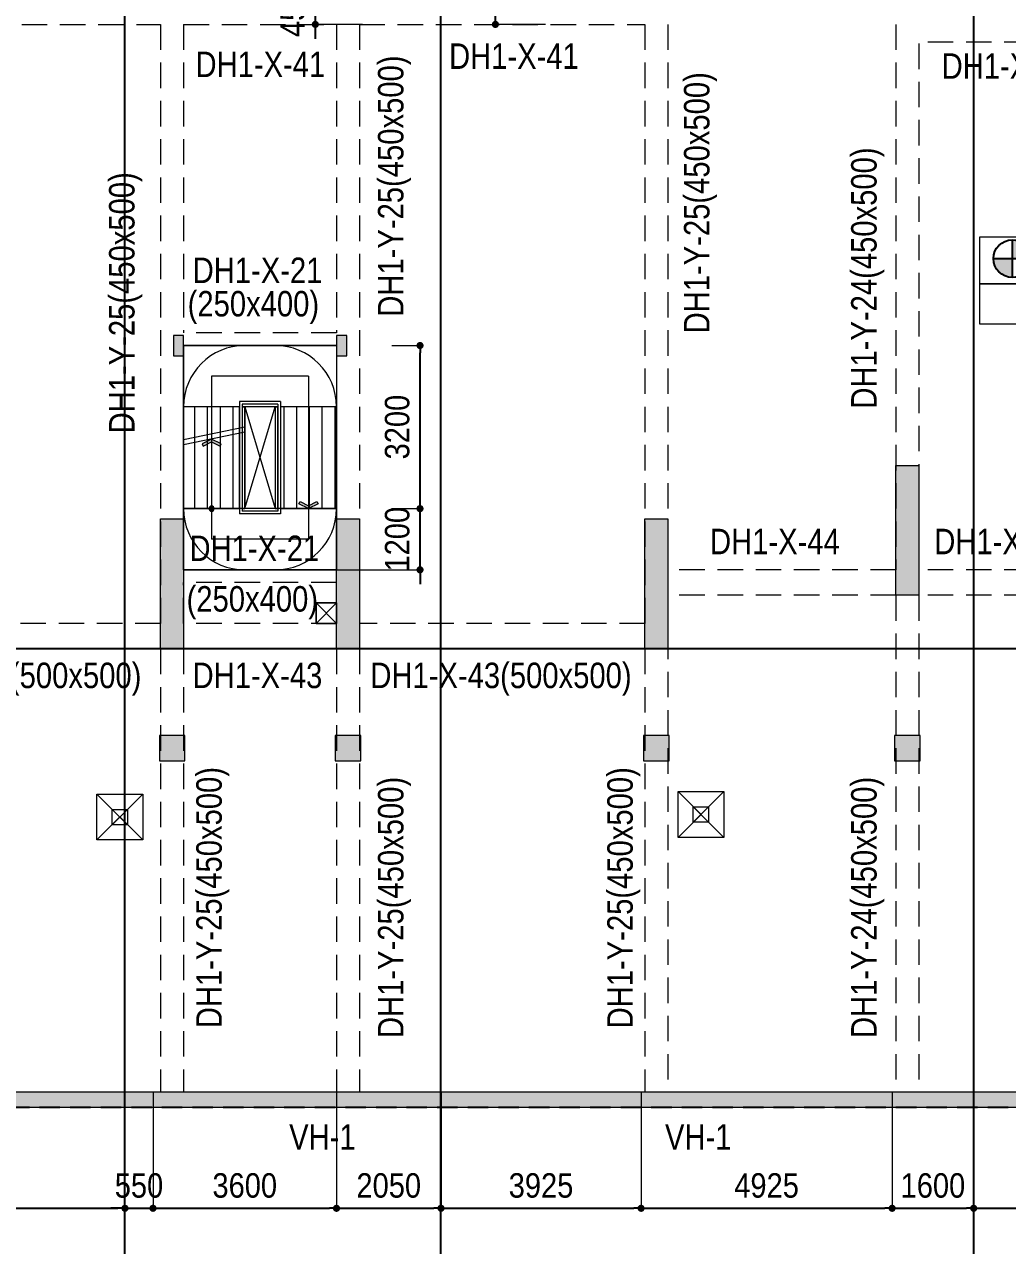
# Model space of a CAD drawing. Header units: millimetres. Extents: x 3718783 to 4027851, y 882487 to 1100782.
# Drawn here: x 3862857 to 3882144, y 906339 to 930296 of the extents above; entities that cross this region are included whole.
import ezdxf
from ezdxf.enums import TextEntityAlignment as Align

# ---------------------------------------------------------------- set-up
doc = ezdxf.new("R2010")
doc.units = ezdxf.units.MM
doc.header["$LTSCALE"] = 200
doc.header["$MEASUREMENT"] = 0
for name, pattern in [('CHG_XX_Cot_Ham 1$0$MB_Luoi truc$0$Center101', [13, 10, -1, 1, -1]), ('CHG_XX_Cot_Ham 1$0$MB_Luoi truc$0$HTT Hidden 21', [3, 2, -1]), ('CHG_XX_Damsan_Ham 1$0$HIDDEN', [0.375, 0.25, -0.125]), ('CHG_XX_Luoi truc$0$MB_Luoi truc$0$Center101', [13, 10, -1, 1, -1]), ('HIDDEN', [0.375, 0.25, -0.125])]:
    doc.linetypes.add(name, pattern=pattern)
doc.layers.get('Defpoints').update_dxf_attribs({"color": 14, "lineweight": 0})
for name, color, linetype, lineweight in [('$0$DBAO', 3, 'Continuous', 13), ('$0$TTP-TEXT', 30, 'Continuous', 5), ('CHG_XX_Cot_Ham 1$0$Ap0302_PC', 150, 'Continuous', 9), ('CHG_XX_Cot_Ham 1$0$Ap0302_PC @ 1', 150, 'Continuous', 9), ('CHG_XX_Cot_Ham 1$0$Ap0302_PC @ 150', 150, 'Continuous', 9), ('CHG_XX_Cot_Ham 1$0$Ap0311_H', 8, 'Continuous', 15), ('CHG_XX_Cot_Ham 1$0$KTV', 47, 'Continuous', 9), ('CHG_XX_Cot_Ham 1$0$MB_Luoi truc$0$Grid Line', 251, 'CHG_XX_Cot_Ham 1$0$MB_Luoi truc$0$Center101', 9), ('CHG_XX_Cot_Ham 1$0$S_Concrete_Cont_2 Normal', 2, 'Continuous', 13), ('CHG_XX_Damsan_Ham 1$0$CHUTO', 51, 'Continuous', 15), ('CHG_XX_Damsan_Ham 1$0$DBAO', 3, 'Continuous', 13), ('CHG_XX_Damsan_Ham 1$0$DGIONG', 4, 'Continuous', 13), ('CHG_XX_Damsan_Ham 1$0$DMo', 254, 'CHG_XX_Damsan_Ham 1$0$HIDDEN', 9), ('CHG_XX_Damsan_Ham 1$0$Star Lo Mo', 5, 'Continuous', 13), ('CHG_XX_Damsan_Ham 1$0$tam cap ram', 8, 'Continuous', 5), ('Dim 200', 1, 'Continuous', 5), ('DMo', 254, 'HIDDEN', 9), ('MB_Luoi truc$0$Dim 300', 1, 'Continuous', 5), ('TEXT P Y', 2, 'Continuous', 15)]:
    doc.layers.add(name, color=color, linetype=linetype, lineweight=lineweight)
for name, color, linetype in [('$0$GHI CHU', 7, 'Continuous'), ('CHG_XX_Cot_Ham 1$0$MB_Cot ham$0$Concrete Line', 6, 'Continuous'), ('CHG_XX_Cot_Ham 1$0$mb_cot tang 1-3$0$Concrete Line', 6, 'Continuous'), ('CHG_XX_Luoi truc$0$Grid', 34, 'Continuous'), ('CHG_XX_Luoi truc$0$Grid Line', 251, 'CHG_XX_Luoi truc$0$MB_Luoi truc$0$Center101'), ('mb_cot tang 1-3$0$Concrete Line', 6, 'Continuous'), ('TEXT P X', 1, 'Continuous')]:
    doc.layers.add(name, color=color, linetype=linetype)
doc.styles.add('$0$TTP-HelCon', font='VHELVCN_0.TTF')
doc.styles.add('CHG_XX_Damsan_Ham 1$0$MB Ham 1$0$VNI-HelveC', font='VHELVCN_0.TTF')
doc.styles.add('CHG_XX_Luoi truc$0$MB_Luoi truc$0$Grid A-F$0$VNI-HelveCB', font='VHELVCB_0.TTF')
doc.styles.add('MB_Luoi truc$0$Arial_C', font='arial.ttf', dxfattribs={"width": 0.85})
doc.styles.add('TTP-HelCon', font='VHELVCN_0.TTF')
doc.dimstyles.new('200', dxfattribs={"dimscale": 200, "dimtxt": 2.4, "dimasz": 0.7, "dimexe": 0.0003, "dimexo": 0, "dimgap": 1, "dimtad": 1, "dimdec": 0, "dimzin": 12, "dimdsep": 46, "dimtxsty": 'MB_Luoi truc$0$Arial_C', "dimblk": 'MB_Luoi truc$0$_Dot', "dimcen": 0.5, "dimclrd": 256, "dimclre": 8, "dimclrt": 1, "dimadec": 0, "dimazin": 0, "dimtfac": 1, "dimtdec": 0, "dimtix": 1, "dimtmove": 2, "dimatfit": 3, "dimldrblk": 'MB_Luoi truc$0$HTT Arrow 30', "dimfxl": 1, "dimtolj": 1, "dimtzin": 0, "dimlwe": -1, "dimarcsym": 0})

# ---------------------------------------------------------------- blocks, each defined once
blk = doc.blocks.new('*U401')
at = {"layer": 'CHG_XX_Luoi truc$0$Grid Line'}
blk.add_line((0, 0), (0, 608), dxfattribs=at)
at = {"layer": 'CHG_XX_Luoi truc$0$Grid', "lineweight": -2, "style": 'CHG_XX_Luoi truc$0$MB_Luoi truc$0$Grid A-F$0$VNI-HelveCB'}
for tag, p in [('GRIDSUB', (0, 617)), ('GRID', (0, -9))]:
    blk.add_attdef(tag, text='', height=5, dxfattribs=at).set_placement(p, align=Align.MIDDLE)
blk = doc.blocks.new('*U403')
at = {"layer": 'CHG_XX_Luoi truc$0$Grid Line'}
blk.add_line((0, 0), (0, 438), dxfattribs=at)
at = {"layer": 'CHG_XX_Luoi truc$0$Grid', "lineweight": -2, "style": 'CHG_XX_Luoi truc$0$MB_Luoi truc$0$Grid A-F$0$VNI-HelveCB'}
for tag, p in [('GRIDSUB', (0, 447)), ('GRID', (0, -9))]:
    blk.add_attdef(tag, text='', height=5, dxfattribs=at).set_placement(p, align=Align.MIDDLE)
blk = doc.blocks.new('CHG_XX_Luoi truc')
at = {"layer": 'CHG_XX_Luoi truc$0$Grid', "xscale": 300, "yscale": 300, "zscale": 300}
for p in [(70650, -12747), (76850, -12747), (87300, -12747)]:
    blk.add_blockref('*U401', p, dxfattribs=at)
at = {"layer": 'CHG_XX_Luoi truc$0$Grid', "xscale": 300.0000000000013, "yscale": 300.0000000000013, "zscale": 300.0000000000013, "rotation": 90}
blk.add_blockref('*U403', (110703, 0), dxfattribs=at)
blk = doc.blocks.new('*U548')
at = {"layer": 'CHG_XX_Cot_Ham 1$0$Ap0302_PC @ 1'}
h = blk.add_hatch(color=256, dxfattribs=at)
h.dxf.hatch_style = 1
h.paths.add_polyline_path([(450, 0), (0, 0), (0, -2550), (450, -2550)])
at = {"layer": 'CHG_XX_Cot_Ham 1$0$Ap0302_PC @ 150'}
h = blk.add_hatch(color=256, dxfattribs=at)
h.dxf.hatch_style = 1
h.paths.add_polyline_path([(450, 0), (0, 0), (0, -2550), (450, -2550)])
blk = doc.blocks.new('CHG_XX_Cot_Ham 1$0$Block A_C450x2250')
at = {"layer": 'CHG_XX_Cot_Ham 1$0$Ap0302_PC'}
blk.add_lwpolyline([(450, -2550), (0, -2550), (0, 0), (450, 0)], close=True, dxfattribs=at)
blk.add_blockref('*U548', (0, 0), dxfattribs=at)
blk = doc.blocks.new('*U550')
at = {"layer": 'CHG_XX_Cot_Ham 1$0$Ap0302_PC @ 1'}
h = blk.add_hatch(color=3, dxfattribs=at)
h.dxf.hatch_style = 1
h.paths.add_polyline_path([(-250, -250), (-250, 250), (250, 250), (250, -250)])
at = {"layer": 'CHG_XX_Cot_Ham 1$0$Ap0302_PC @ 150'}
h = blk.add_hatch(color=3, dxfattribs=at)
h.dxf.hatch_style = 1
h.paths.add_polyline_path([(-250, -250), (-250, 250), (250, 250), (250, -250)])
blk = doc.blocks.new('CHG_XX_Cot_Ham 1$0$500x500')
at = {"layer": 'CHG_XX_Cot_Ham 1$0$Ap0302_PC'}
blk.add_lwpolyline([(250, -250), (250, 250), (-250, 250), (-250, -250)], close=True, dxfattribs=at)
blk.add_blockref('*U550', (0, 0), dxfattribs=at)
blk = doc.blocks.new('CHG_XX_Cot_Ham 1')
at = {"layer": 'CHG_XX_Cot_Ham 1$0$Ap0311_H'}
h = blk.add_hatch(color=256, dxfattribs=at)
h.dxf.hatch_style = 1
h.paths.add_polyline_path([(99639.2, 163400), (-10900, 163400), (-10900, 85450), (-300, 85450), (-300, 84050), (32350, 84050), (32350, -9000), (103575.5, -9000), (106050, -6022), (106050, 158254.3)])
h.paths.add_polyline_path([(99533.7, 163100), (105750, 158110.4), (105750, 90450), (105650, 90450), (105650, 90450), (105750, 90450), (105750, 13850), (105750, 13825.9), (105750, -5913.6), (103434.7, -8700), (93600, -8700), (32650, -8700), (32650, 84350), (0, 84350), (0, 85750), (-10600, 85750), (-10600, 163100), (93600, 163100)], flags=16)
at = {"layer": 'CHG_XX_Cot_Ham 1$0$KTV'}
h = blk.add_hatch(color=256, dxfattribs=at)
h.dxf.hatch_style = 1
h.paths.add_polyline_path([(71600, 5750), (71800, 5750), (71800, 6150), (71600, 6150)])
h = blk.add_hatch(color=256, dxfattribs=at)
h.dxf.hatch_style = 1
h.paths.add_polyline_path([(74800, 5750), (75000, 5750), (75000, 6150), (74800, 6150)])
at = {"layer": 'CHG_XX_Cot_Ham 1$0$Ap0302_PC'}
blk.add_lwpolyline([(32350, 84050), (-300, 84050), (-300, 85450), (-10900, 85450), (-10900, 163400), (99639.2, 163400), (106050, 158254.3), (106050, -6022), (103575.5, -9000), (32350, -9000)], close=True, dxfattribs=at)
blk.add_lwpolyline([(105750, 90444), (105750, -5913.6), (103434.7, -8700), (32650, -8700), (32650, 84350), (0, 84350), (0, 85750), (-10600, 85750), (-10600, 163100), (99533.7, 163100), (105750, 158110.4), (105750, 127475.9)], dxfattribs=at)
at = {"layer": 'CHG_XX_Cot_Ham 1$0$KTV'}
for points in [[(71600, 5750), (71800, 5750), (71800, 6150), (71600, 6150)], [(74800, 5750), (75000, 5750), (75000, 6150), (74800, 6150)]]:
    blk.add_lwpolyline(points, close=True, dxfattribs=at)
at = {"layer": 'CHG_XX_Cot_Ham 1$0$MB_Cot ham$0$Concrete Line', "linetype": 'CHG_XX_Cot_Ham 1$0$MB_Luoi truc$0$HTT Hidden 21'}
blk.add_lwpolyline([(99639.2, 163400), (106050, 158254.3), (106050, -6022), (103575.5, -9000), (32350, -9000), (32350, 84050), (-300, 84050), (-300, 85450), (-10900, 85450), (-10900, 163400)], close=True, dxfattribs=at)
at = {"layer": 'CHG_XX_Cot_Ham 1$0$MB_Luoi truc$0$Grid Line'}
blk.add_line((110702.9, 0), (-20697.1, 0), dxfattribs=at)
at = {"layer": 'CHG_XX_Cot_Ham 1$0$Ap0302_PC'}
for p in [(85775, 3600), (71350, 2550), (74800, 2550), (80850, 2550)]:
    blk.add_blockref('CHG_XX_Cot_Ham 1$0$Block A_C450x2250', p, dxfattribs=at)
at = {"layer": 'CHG_XX_Cot_Ham 1$0$mb_cot tang 1-3$0$Concrete Line'}
blk.add_blockref('CHG_XX_Luoi truc', (0, 0), dxfattribs=at)
at = {"layer": 'CHG_XX_Cot_Ham 1$0$S_Concrete_Cont_2 Normal'}
for p in [(71575, -1950), (75025, -1950), (81075, -1950), (86000, -1950)]:
    blk.add_blockref('CHG_XX_Cot_Ham 1$0$500x500', p, dxfattribs=at)
blk = doc.blocks.new('CHG_XX_Damsan_Ham 1$0$MB Ham 1$0$Arrow 60')
at = {"linetype": 'ByBlock', "lineweight": -2}
h = blk.add_hatch(color=0, dxfattribs=at)
h.paths.add_polyline_path([(1.88, 0.94), (1.65, 1.38), (0, 0.56), (-1.65, 1.38), (-1.88, 0.94), (0, 0)], flags=17)
h.paths.add_polyline_path([(1.65, 1.38), (1.88, 0.94), (0, 0), (-1.88, 0.94), (-1.65, 1.38), (0, 0.56)])
blk.add_hatch(color=0, dxfattribs=at).paths.add_polyline_path([(1.65, 1.38), (1.88, 0.94), (0, 0), (-1.88, 0.94), (-1.65, 1.38), (0, 0.56)])
at = {"color": 0, "linetype": 'ByBlock', "lineweight": -2}
blk.add_lwpolyline([(1.65, 1.38), (1.88, 0.94), (0, 0), (-1.88, 0.94), (-1.65, 1.38), (0, 0.56)], close=True, dxfattribs=at)
blk = doc.blocks.new('CHG_XX_Damsan_Ham 1$0$MB Ham 1$0$Dot')
at = {"linetype": 'ByBlock', "lineweight": -2}
h = blk.add_hatch(color=0, dxfattribs=at)
edge = h.paths.add_edge_path()
edge.add_arc((0, 0), 0.5, 0, 360)
at = {"color": 0, "linetype": 'ByBlock', "lineweight": -2}
blk.add_line((0, -1), (0, 1), dxfattribs=at)
blk.add_circle((0, 0), 0.5, dxfattribs=at)
blk = doc.blocks.new('CHG_XX_Damsan_Ham 1$0$ArchStaire')
at = {"layer": 'CHG_XX_Damsan_Ham 1$0$tam cap ram'}
h = blk.add_hatch(dxfattribs=at)
h.set_pattern_fill('_USER', color=256, scale=250, angle=90, pattern_type=0)
h.set_pattern_definition([(90, (2200, 3000), (-250, 2e-14), [])])
h.paths.add_polyline_path([(59550, -136300), (59550, -138300), (60650, -138300), (60650, -136300)])
h.paths.add_polyline_path([(60700, -136300), (60700, -138300), (60750, -138300), (60750, -136300)])
h.paths.add_polyline_path([(61350, -136300), (61350, -138300), (61400, -138300), (61400, -136300)])
h.paths.add_polyline_path([(61450, -136300), (61450, -138300), (62550, -138300), (62550, -136300)])
for p, q in [((62550, -135100), (59550, -135100)), ((59550, -135100), (59550, -139500)), ((62550, -135100), (62550, -139500)), ((62000, -135700), (60100, -135700)), ((60100, -135700), (60100, -138900)), ((62000, -135700), (62000, -138900)), ((60650, -136300), (59550, -136300)), ((61450, -136200), (60650, -136200)), ((60650, -136200), (60650, -138400)), ((61400, -136250), (60700, -136250)), ((60700, -136250), (60700, -138350)), ((61400, -136300), (60700, -136300)), ((60700, -136300), (60750, -136300)), ((60750, -136300), (60750, -138300)), ((61350, -136300), (61350, -138300)), ((61350, -136300), (61400, -136300)), ((61400, -136250), (61400, -138350)), ((61450, -136200), (61450, -138400)), ((62550, -136300), (61450, -136300)), ((60750, -136698), (59550, -136948)), ((60750, -136800), (59550, -137050)), ((60650, -138300), (59550, -138300)), ((61450, -138400), (60650, -138400)), ((61400, -138300), (60700, -138300)), ((61400, -138350), (60700, -138350)), ((62550, -138300), (61450, -138300)), ((62000, -138900), (60100, -138900)), ((59550, -139500), (62550, -139500)), ((61350, -139500), (60750, -139500)), ((62550, -140550), (62150, -140150)), ((62550, -140150), (62150, -140550))]:
    blk.add_line(p, q, dxfattribs=at)
for points in [[(59550, -136300), (59550, -138300), (60650, -138300), (60650, -136300)], [(60700, -136300), (60700, -138300), (60750, -138300), (60750, -136300)], [(61350, -136300), (61350, -138300), (61400, -138300), (61400, -136300)], [(61450, -136300), (61450, -138300), (62550, -138300), (62550, -136300)], [(62550, -140550), (62550, -140150), (62150, -140150), (62150, -140550)]]:
    blk.add_lwpolyline(points, close=True, dxfattribs=at)
for points in [[(60750, -138300), (61350, -136300)], [(60750, -136300), (61350, -138300)]]:
    blk.add_lwpolyline(points, dxfattribs=at)
for centre, start, end in [((60750, -136300), 90, 180), ((61350, -136300), 0, 90), ((60750, -138300), 180, 270), ((61350, -138300), 270, 0)]:
    blk.add_arc(centre, 1200, start, end, dxfattribs=at)
at = {"layer": 'CHG_XX_Damsan_Ham 1$0$tam cap ram', "xscale": -100, "yscale": 100, "zscale": 100, "rotation": 180}
for name, p in [('CHG_XX_Damsan_Ham 1$0$MB Ham 1$0$Arrow 60', (60100, -136935)), ('CHG_XX_Damsan_Ham 1$0$MB Ham 1$0$Dot', (60100, -138300))]:
    blk.add_blockref(name, p, dxfattribs=at)
at = {"layer": 'CHG_XX_Damsan_Ham 1$0$tam cap ram', "xscale": 100, "yscale": 100, "zscale": 100}
blk.add_blockref('CHG_XX_Damsan_Ham 1$0$MB Ham 1$0$Arrow 60', (62000, -138300), dxfattribs=at)
at = {"layer": 'CHG_XX_Damsan_Ham 1$0$tam cap ram', "style": 'CHG_XX_Damsan_Ham 1$0$MB Ham 1$0$VNI-HelveC'}
blk.add_attdef('OPENING', text='', height=100, dxfattribs=at).set_placement((65550, -45777), align=Align.MIDDLE_CENTER)
blk = doc.blocks.new('CHG_XX_Damsan_Ham 1', base_point=(3089256, -609981))
at = {"layer": 'CHG_XX_Damsan_Ham 1$0$DBAO'}
blk.add_lwpolyline([(-10900, 85450), (-10900, 163400), (99639, 163400), (106050, 158250), (106050, -6022), (103576, -9000), (32350, -9000), (32350, 84050), (-300, 84050), (-300, 85450), (-10900, 85450)], dxfattribs=at)
at = {"layer": 'CHG_XX_Damsan_Ham 1$0$DMo', "ltscale": 10}
for p, q in [((65625, 12250), (71350, 12250)), ((71350, 12250), (71350, 500)), ((71800, 12250), (71800, 6200)), ((71800, 12250), (74800, 12250)), ((74800, 12250), (74800, 6200)), ((75250, 12250), (75250, 500)), ((75250, 12250), (80850, 12250)), ((80850, 12250), (80850, 500)), ((81300, 12250), (81300, 1550)), ((85775, 12250), (85775, 1550)), ((86225, 11875), (86225, 1550)), ((92150, 11900), (86250, 11900)), ((74800, 6200), (71800, 6200)), ((71800, 5950), (71800, 2750)), ((74800, 5950), (71800, 5950)), ((74800, 2750), (71800, 2750)), ((85775, 1550), (81300, 1550)), ((92150, 1550), (86225, 1550)), ((74800, 1300), (71800, 1300)), ((71800, 500), (71800, 1300)), ((74800, 500), (74800, 1300)), ((81300, 1050), (81300, -8700)), ((85775, 1050), (81300, 1050)), ((85775, 1050), (85775, -8700)), ((92150, 1050), (86225, 1050)), ((86225, 1050), (86225, -8700)), ((71350, 500), (65625, 500)), ((74800, 500), (71800, 500)), ((80850, 500), (75250, 500)), ((71350, 0), (65625, 0)), ((71350, 0), (71350, -8700)), ((71800, 0), (71800, -8700)), ((74800, 0), (71800, 0)), ((74800, 0), (74800, -8700)), ((80850, 0), (75250, 0)), ((75250, 0), (75250, -8700)), ((80850, 0), (80850, -8700))]:
    blk.add_line(p, q, dxfattribs=at)
at = {"layer": 'CHG_XX_Damsan_Ham 1$0$Star Lo Mo'}
for p, q in [((74400, 900), (74800, 500)), ((74400, 500), (74800, 900)), ((70100, -3750), (71000, -2850)), ((70100, -2850), (71000, -3750)), ((81500, -3700), (82400, -2800)), ((81500, -2800), (82400, -3700))]:
    blk.add_line(p, q, dxfattribs=at)
for points in [[(71800, 5950), (74800, 5950), (74800, 1550), (71800, 1550)], [(74400, 900), (74800, 900), (74800, 500), (74400, 500)], [(70100, -2850), (71000, -2850), (71000, -3750), (70100, -3750)], [(81500, -2800), (82400, -2800), (82400, -3700), (81500, -3700)], [(81800, -3100), (82101, -3100), (82101, -3401), (81800, -3401)], [(81800, -3100), (82101, -3100), (82101, -3401), (81800, -3401)], [(70400, -3150), (70701, -3150), (70701, -3451), (70400, -3451)], [(70400, -3150), (70701, -3150), (70701, -3451), (70400, -3451)]]:
    blk.add_lwpolyline(points, close=True, dxfattribs=at)
for points in [[(81800, -3401), (82100, -3100)], [(81800, -3100), (82101, -3401)], [(70400, -3451), (70700, -3150)], [(70400, -3150), (70701, -3451)]]:
    blk.add_lwpolyline(points, dxfattribs=at)
at = {"layer": 'CHG_XX_Damsan_Ham 1$0$CHUTO'}
blk.add_blockref('CHG_XX_Damsan_Ham 1$0$ArchStaire', (12250, 141050), dxfattribs=at)
at = {"layer": 'CHG_XX_Damsan_Ham 1$0$DGIONG'}
blk.add_blockref('CHG_XX_Cot_Ham 1', (0, 0), dxfattribs=at)
blk = doc.blocks.new('$0$Hh2')
at = {"layer": '$0$GHI CHU'}
h = blk.add_hatch(color=256, dxfattribs=at)
h.dxf.hatch_style = 1
h.paths.add_polyline_path([(-991105, 1978264, 0.414214), (-991473, 1978632), (-991473, 1978264)])
h.paths.add_polyline_path([(-991473, 1977895), (-991473, 1978264), (-991841, 1978264, 0.414214)])
at = {"layer": '$0$DBAO'}
for points in [[(-992113, 1978683), (-992113, 1977767), (-988446, 1977767), (-988446, 1978683)], [(-992113, 1977767), (-992113, 1976983), (-988446, 1976983), (-988446, 1977767)]]:
    blk.add_lwpolyline(points, close=True, dxfattribs=at)
at = {"layer": '$0$GHI CHU'}
for p, q in [((-991473, 1978632), (-991473, 1977895)), ((-991841, 1978264), (-991105, 1978264))]:
    blk.add_line(p, q, dxfattribs=at)
blk.add_circle((-991473, 1978264), 368, dxfattribs=at)
at = {"layer": '$0$TTP-TEXT', "style": '$0$TTP-HelCon'}
for s, p in [(' -3.450', (-990906, 1978044)), ('e = 250', (-991379, 1977128))]:
    blk.add_text(s, height=500, dxfattribs=at).set_placement(p)
blk = doc.blocks.new('MB_Luoi truc$0$_Dot')
at = {"color": 0, "linetype": 'ByBlock', "lineweight": -2}
blk.add_line((-0.5, 0), (-1, 0), dxfattribs=at)
at = {"color": 0, "linetype": 'ByBlock', "const_width": 0.5}
blk.add_lwpolyline([(-0.25, 0, 1), (0.25, 0, 1)], format="xyb", close=True, dxfattribs=at)
blk = doc.blocks.new('*D109')
at = {"layer": 'Defpoints', "color": 0, "transparency": 16777216}
for p in [(3859279, 909346), (3864829, 909346), (3864829, 907070)]:
    blk.add_point(p, dxfattribs=at)
at = {"layer": 'MB_Luoi truc$0$Dim 300', "color": 8, "transparency": 16777216}
for p, q in [((3859279, 909346), (3859279, 907070)), ((3864829, 909346), (3864829, 907070))]:
    blk.add_line(p, q, dxfattribs=at)
at = {"layer": 'MB_Luoi truc$0$Dim 300', "lineweight": -2, "transparency": 16777216}
blk.add_line((3859419, 907070), (3864689, 907070), dxfattribs=at)
at = {"layer": 'MB_Luoi truc$0$Dim 300', "lineweight": -2, "transparency": 16777216, "xscale": 140, "yscale": 140, "zscale": 140, "rotation": 180}
blk.add_blockref('MB_Luoi truc$0$_Dot', (3859279, 907070), dxfattribs=at)
at = {"layer": 'MB_Luoi truc$0$Dim 300', "lineweight": -2, "transparency": 16777216, "xscale": 140, "yscale": 140, "zscale": 140}
blk.add_blockref('MB_Luoi truc$0$_Dot', (3864829, 907070), dxfattribs=at)
at = {"layer": 'MB_Luoi truc$0$Dim 300', "color": 1, "transparency": 16777216, "insert": (3862054, 907515), "char_height": 480, "attachment_point": 5, "style": 'MB_Luoi truc$0$Arial_C'}
blk.add_mtext('\\A1;5550', dxfattribs=at)
blk = doc.blocks.new('MB_Luoi truc$0$HTT Arrow 30')
blk.add_hatch(color=256).paths.add_polyline_path([(-2.5, 0.375), (-2.5, -0.375), (0, 0)])
at = {"color": 0, "linetype": 'ByBlock', "lineweight": -2}
for p, q in [((0, 0), (-2.5, 0.375)), ((-2.5, -0.375), (-2.5, 0.375)), ((0, 0), (-2.5, -0.375))]:
    blk.add_line(p, q, dxfattribs=at)
blk = doc.blocks.new('*D110')
at = {"layer": 'Defpoints', "color": 0, "transparency": 16777216}
for p in [(3864829, 909346), (3865379, 909346), (3865379, 907070)]:
    blk.add_point(p, dxfattribs=at)
at = {"layer": 'MB_Luoi truc$0$Dim 300', "color": 8, "transparency": 16777216}
for p, q in [((3864829, 909346), (3864829, 907070)), ((3865379, 909346), (3865379, 907070))]:
    blk.add_line(p, q, dxfattribs=at)
at = {"layer": 'MB_Luoi truc$0$Dim 300', "lineweight": -2, "transparency": 16777216}
for p, q in [((3864689, 907070), (3864549, 907070)), ((3864829, 907070), (3865379, 907070)), ((3865519, 907070), (3865659, 907070))]:
    blk.add_line(p, q, dxfattribs=at)
at = {"layer": 'MB_Luoi truc$0$Dim 300', "lineweight": -2, "transparency": 16777216, "xscale": 140, "yscale": 140, "zscale": 140}
blk.add_blockref('MB_Luoi truc$0$_Dot', (3864829, 907070), dxfattribs=at)
at = {"layer": 'MB_Luoi truc$0$Dim 300', "lineweight": -2, "transparency": 16777216, "xscale": 140, "yscale": 140, "zscale": 140, "rotation": 180}
blk.add_blockref('MB_Luoi truc$0$_Dot', (3865379, 907070), dxfattribs=at)
at = {"layer": 'MB_Luoi truc$0$Dim 300', "color": 1, "transparency": 16777216, "insert": (3865104, 907515), "char_height": 480, "attachment_point": 5, "style": 'MB_Luoi truc$0$Arial_C'}
blk.add_mtext('\\A1;550', dxfattribs=at)
blk = doc.blocks.new('*D111')
at = {"layer": 'Defpoints', "color": 0, "transparency": 16777216}
for p in [(3865379, 909346), (3868979, 909346), (3868979, 907070)]:
    blk.add_point(p, dxfattribs=at)
at = {"layer": 'MB_Luoi truc$0$Dim 300', "color": 8, "transparency": 16777216}
for p, q in [((3865379, 909346), (3865379, 907070)), ((3868979, 909346), (3868979, 907070))]:
    blk.add_line(p, q, dxfattribs=at)
at = {"layer": 'MB_Luoi truc$0$Dim 300', "lineweight": -2, "transparency": 16777216}
blk.add_line((3865519, 907070), (3868839, 907070), dxfattribs=at)
at = {"layer": 'MB_Luoi truc$0$Dim 300', "lineweight": -2, "transparency": 16777216, "xscale": 140, "yscale": 140, "zscale": 140, "rotation": 180}
blk.add_blockref('MB_Luoi truc$0$_Dot', (3865379, 907070), dxfattribs=at)
at = {"layer": 'MB_Luoi truc$0$Dim 300', "lineweight": -2, "transparency": 16777216, "xscale": 140, "yscale": 140, "zscale": 140}
blk.add_blockref('MB_Luoi truc$0$_Dot', (3868979, 907070), dxfattribs=at)
at = {"layer": 'MB_Luoi truc$0$Dim 300', "color": 1, "transparency": 16777216, "insert": (3867179, 907515), "char_height": 480, "attachment_point": 5, "style": 'MB_Luoi truc$0$Arial_C'}
blk.add_mtext('\\A1;3600', dxfattribs=at)
blk = doc.blocks.new('*D112')
at = {"layer": 'Defpoints', "color": 0, "transparency": 16777216}
for p in [(3868979, 909346), (3871029, 909346), (3871029, 907070)]:
    blk.add_point(p, dxfattribs=at)
at = {"layer": 'MB_Luoi truc$0$Dim 300', "color": 8, "transparency": 16777216}
for p, q in [((3868979, 909346), (3868979, 907070)), ((3871029, 909346), (3871029, 907070))]:
    blk.add_line(p, q, dxfattribs=at)
at = {"layer": 'MB_Luoi truc$0$Dim 300', "lineweight": -2, "transparency": 16777216}
blk.add_line((3869119, 907070), (3870889, 907070), dxfattribs=at)
at = {"layer": 'MB_Luoi truc$0$Dim 300', "lineweight": -2, "transparency": 16777216, "xscale": 140, "yscale": 140, "zscale": 140, "rotation": 180}
blk.add_blockref('MB_Luoi truc$0$_Dot', (3868979, 907070), dxfattribs=at)
at = {"layer": 'MB_Luoi truc$0$Dim 300', "lineweight": -2, "transparency": 16777216, "xscale": 140, "yscale": 140, "zscale": 140}
blk.add_blockref('MB_Luoi truc$0$_Dot', (3871029, 907070), dxfattribs=at)
at = {"layer": 'MB_Luoi truc$0$Dim 300', "color": 1, "transparency": 16777216, "insert": (3870004, 907515), "char_height": 480, "attachment_point": 5, "style": 'MB_Luoi truc$0$Arial_C'}
blk.add_mtext('\\A1;2050', dxfattribs=at)
blk = doc.blocks.new('*D113')
at = {"layer": 'Defpoints', "color": 0, "transparency": 16777216}
for p in [(3871029, 909346), (3874954, 909346), (3874954, 907070)]:
    blk.add_point(p, dxfattribs=at)
at = {"layer": 'MB_Luoi truc$0$Dim 300', "color": 8, "transparency": 16777216}
for p, q in [((3871029, 909346), (3871029, 907070)), ((3874954, 909346), (3874954, 907070))]:
    blk.add_line(p, q, dxfattribs=at)
at = {"layer": 'MB_Luoi truc$0$Dim 300', "lineweight": -2, "transparency": 16777216}
blk.add_line((3871169, 907070), (3874814, 907070), dxfattribs=at)
at = {"layer": 'MB_Luoi truc$0$Dim 300', "lineweight": -2, "transparency": 16777216, "xscale": 140, "yscale": 140, "zscale": 140, "rotation": 180}
blk.add_blockref('MB_Luoi truc$0$_Dot', (3871029, 907070), dxfattribs=at)
at = {"layer": 'MB_Luoi truc$0$Dim 300', "lineweight": -2, "transparency": 16777216, "xscale": 140, "yscale": 140, "zscale": 140}
blk.add_blockref('MB_Luoi truc$0$_Dot', (3874954, 907070), dxfattribs=at)
at = {"layer": 'MB_Luoi truc$0$Dim 300', "color": 1, "transparency": 16777216, "insert": (3872991, 907515), "char_height": 480, "attachment_point": 5, "style": 'MB_Luoi truc$0$Arial_C'}
blk.add_mtext('\\A1;3925', dxfattribs=at)
blk = doc.blocks.new('*D114')
at = {"layer": 'Defpoints', "color": 0, "transparency": 16777216}
for p in [(3874954, 909346), (3879879, 909346), (3879879, 907070)]:
    blk.add_point(p, dxfattribs=at)
at = {"layer": 'MB_Luoi truc$0$Dim 300', "color": 8, "transparency": 16777216}
for p, q in [((3874954, 909346), (3874954, 907070)), ((3879879, 909346), (3879879, 907070))]:
    blk.add_line(p, q, dxfattribs=at)
at = {"layer": 'MB_Luoi truc$0$Dim 300', "lineweight": -2, "transparency": 16777216}
blk.add_line((3875094, 907070), (3879739, 907070), dxfattribs=at)
at = {"layer": 'MB_Luoi truc$0$Dim 300', "lineweight": -2, "transparency": 16777216, "xscale": 140, "yscale": 140, "zscale": 140, "rotation": 180}
blk.add_blockref('MB_Luoi truc$0$_Dot', (3874954, 907070), dxfattribs=at)
at = {"layer": 'MB_Luoi truc$0$Dim 300', "lineweight": -2, "transparency": 16777216, "xscale": 140, "yscale": 140, "zscale": 140}
blk.add_blockref('MB_Luoi truc$0$_Dot', (3879879, 907070), dxfattribs=at)
at = {"layer": 'MB_Luoi truc$0$Dim 300', "color": 1, "transparency": 16777216, "insert": (3877416, 907515), "char_height": 480, "attachment_point": 5, "style": 'MB_Luoi truc$0$Arial_C'}
blk.add_mtext('\\A1;4925', dxfattribs=at)
blk = doc.blocks.new('*D115')
at = {"layer": 'Defpoints', "color": 0, "transparency": 16777216}
for p in [(3879879, 909346), (3881479, 909346), (3881479, 907070)]:
    blk.add_point(p, dxfattribs=at)
at = {"layer": 'MB_Luoi truc$0$Dim 300', "color": 8, "transparency": 16777216}
for p, q in [((3879879, 909346), (3879879, 907070)), ((3881479, 909346), (3881479, 907070))]:
    blk.add_line(p, q, dxfattribs=at)
at = {"layer": 'MB_Luoi truc$0$Dim 300', "lineweight": -2, "transparency": 16777216}
blk.add_line((3880019, 907070), (3881339, 907070), dxfattribs=at)
at = {"layer": 'MB_Luoi truc$0$Dim 300', "lineweight": -2, "transparency": 16777216, "xscale": 140, "yscale": 140, "zscale": 140, "rotation": 180}
blk.add_blockref('MB_Luoi truc$0$_Dot', (3879879, 907070), dxfattribs=at)
at = {"layer": 'MB_Luoi truc$0$Dim 300', "lineweight": -2, "transparency": 16777216, "xscale": 140, "yscale": 140, "zscale": 140}
blk.add_blockref('MB_Luoi truc$0$_Dot', (3881479, 907070), dxfattribs=at)
at = {"layer": 'MB_Luoi truc$0$Dim 300', "color": 1, "transparency": 16777216, "insert": (3880679, 907515), "char_height": 480, "attachment_point": 5, "style": 'MB_Luoi truc$0$Arial_C'}
blk.add_mtext('\\A1;1600', dxfattribs=at)
blk = doc.blocks.new('*D116')
at = {"layer": 'Defpoints', "color": 0, "transparency": 16777216}
for p in [(3881479, 909346), (3886254, 909346), (3886254, 907070)]:
    blk.add_point(p, dxfattribs=at)
at = {"layer": 'MB_Luoi truc$0$Dim 300', "color": 8, "transparency": 16777216}
for p, q in [((3881479, 909346), (3881479, 907070)), ((3886254, 909346), (3886254, 907070))]:
    blk.add_line(p, q, dxfattribs=at)
at = {"layer": 'MB_Luoi truc$0$Dim 300', "lineweight": -2, "transparency": 16777216}
blk.add_line((3881619, 907070), (3886114, 907070), dxfattribs=at)
at = {"layer": 'MB_Luoi truc$0$Dim 300', "lineweight": -2, "transparency": 16777216, "xscale": 140, "yscale": 140, "zscale": 140, "rotation": 180}
blk.add_blockref('MB_Luoi truc$0$_Dot', (3881479, 907070), dxfattribs=at)
at = {"layer": 'MB_Luoi truc$0$Dim 300', "lineweight": -2, "transparency": 16777216, "xscale": 140, "yscale": 140, "zscale": 140}
blk.add_blockref('MB_Luoi truc$0$_Dot', (3886254, 907070), dxfattribs=at)
at = {"layer": 'MB_Luoi truc$0$Dim 300', "color": 1, "transparency": 16777216, "insert": (3883866, 907514), "char_height": 480, "attachment_point": 5, "style": 'MB_Luoi truc$0$Arial_C'}
blk.add_mtext('\\A1;4775', dxfattribs=at)
blk = doc.blocks.new('*D213')
at = {"layer": 'Defpoints', "color": 0, "transparency": 16777216}
for p in [(3870061, 920796), (3870617, 920796), (3868979, 919596)]:
    blk.add_point(p, dxfattribs=at)
at = {"layer": 'Dim 200', "lineweight": -2, "transparency": 16777216}
for p, q in [((3870617, 920936), (3870617, 921076)), ((3870617, 919596), (3870617, 920796)), ((3870617, 919456), (3870617, 919316))]:
    blk.add_line(p, q, dxfattribs=at)
at = {"layer": 'Dim 200', "color": 8, "transparency": 16777216}
for p, q in [((3870061, 920796), (3870617, 920796)), ((3868979, 919596), (3870617, 919596))]:
    blk.add_line(p, q, dxfattribs=at)
at = {"layer": 'Dim 200', "lineweight": -2, "transparency": 16777216, "xscale": 140, "yscale": 140, "zscale": 140}
for p, rotation in [((3870617, 920796), 270), ((3870617, 919596), 90)]:
    blk.add_blockref('MB_Luoi truc$0$_Dot', p, dxfattribs=dict(at, rotation=rotation))
at = {"layer": 'Dim 200', "color": 1, "transparency": 16777216, "insert": (3870172, 920196), "char_height": 480, "attachment_point": 5, "rotation": 90, "style": 'MB_Luoi truc$0$Arial_C'}
blk.add_mtext('\\A1;1200', dxfattribs=at)
blk = doc.blocks.new('*D214')
at = {"layer": 'Defpoints', "color": 0, "transparency": 16777216}
for p in [(3870065, 923996), (3870617, 923996), (3870065, 920796)]:
    blk.add_point(p, dxfattribs=at)
at = {"layer": 'Dim 200', "color": 8, "transparency": 16777216}
for p, q in [((3870065, 923996), (3870617, 923996)), ((3870065, 920796), (3870617, 920796))]:
    blk.add_line(p, q, dxfattribs=at)
at = {"layer": 'Dim 200', "lineweight": -2, "transparency": 16777216}
blk.add_line((3870617, 920936), (3870617, 923856), dxfattribs=at)
at = {"layer": 'Dim 200', "lineweight": -2, "transparency": 16777216, "xscale": 140, "yscale": 140, "zscale": 140}
for p, rotation in [((3870617, 923996), 90), ((3870617, 920796), 270)]:
    blk.add_blockref('MB_Luoi truc$0$_Dot', p, dxfattribs=dict(at, rotation=rotation))
at = {"layer": 'Dim 200', "color": 1, "transparency": 16777216, "insert": (3870171, 922396), "char_height": 480, "attachment_point": 5, "rotation": 90, "style": 'MB_Luoi truc$0$Arial_C'}
blk.add_mtext('\\A1;3200', dxfattribs=at)
blk = doc.blocks.new('*D217')
at = {"layer": 'Defpoints', "color": 0, "transparency": 16777216}
for p in [(3869329, 930751), (3868563, 930296), (3869488, 930296)]:
    blk.add_point(p, dxfattribs=at)
at = {"layer": 'Dim 200', "lineweight": -2, "transparency": 16777216}
for p, q in [((3868563, 930891), (3868563, 931031)), ((3868563, 930751), (3868563, 930296)), ((3868563, 930156), (3868563, 930016))]:
    blk.add_line(p, q, dxfattribs=at)
at = {"layer": 'Dim 200', "color": 8, "transparency": 16777216}
for p, q in [((3869329, 930751), (3868563, 930751)), ((3869488, 930296), (3868563, 930296))]:
    blk.add_line(p, q, dxfattribs=at)
at = {"layer": 'Dim 200', "lineweight": -2, "transparency": 16777216, "xscale": 140, "yscale": 140, "zscale": 140}
for p, rotation in [((3868563, 930751), 270), ((3868563, 930296), 90)]:
    blk.add_blockref('MB_Luoi truc$0$_Dot', p, dxfattribs=dict(at, rotation=rotation))
at = {"layer": 'Dim 200', "color": 1, "transparency": 16777216, "insert": (3868119, 930523), "char_height": 480, "attachment_point": 5, "rotation": 90, "style": 'MB_Luoi truc$0$Arial_C'}
blk.add_mtext('\\A1;455', dxfattribs=at)
blk = doc.blocks.new('*D223')
at = {"layer": 'Defpoints', "color": 0, "transparency": 16777216}
for p in [(3872096, 932545), (3873082, 932545), (3873082, 930296)]:
    blk.add_point(p, dxfattribs=at)
at = {"layer": 'Dim 200', "color": 8, "transparency": 16777216}
for p, q in [((3873082, 932545), (3872096, 932545)), ((3873082, 930296), (3872096, 930296))]:
    blk.add_line(p, q, dxfattribs=at)
at = {"layer": 'Dim 200', "lineweight": -2, "transparency": 16777216}
blk.add_line((3872096, 930436), (3872096, 932405), dxfattribs=at)
at = {"layer": 'Dim 200', "lineweight": -2, "transparency": 16777216, "xscale": 140, "yscale": 140, "zscale": 140}
for p, rotation in [((3872096, 932545), 90), ((3872096, 930296), 270)]:
    blk.add_blockref('MB_Luoi truc$0$_Dot', p, dxfattribs=dict(at, rotation=rotation))
at = {"layer": 'Dim 200', "color": 1, "transparency": 16777216, "insert": (3871651, 931420), "char_height": 480, "attachment_point": 5, "rotation": 90, "style": 'MB_Luoi truc$0$Arial_C'}
blk.add_mtext('\\A1;2249', dxfattribs=at)

msp = doc.modelspace()

# ---------------------------------------------------------------- block references
msp.add_blockref('$0$Hh2', (4873707.01763, -1052563.07327))
at = {"layer": 'DMo'}
msp.add_blockref('CHG_XX_Damsan_Ham 1', (6883434.59583, 308064.69934), dxfattribs=at)
at = {"layer": 'mb_cot tang 1-3$0$Concrete Line'}
msp.add_blockref('CHG_XX_Cot_Ham 1', (3794178.65102, 918045.71079), dxfattribs=at)
msp.add_blockref('CHG_XX_Cot_Ham 1', (3794178.65102, 918045.71079), dxfattribs=at)

# ---------------------------------------------------------------- texts
at = {"layer": 'TEXT P X', "style": 'TTP-HelCon'}
for s, p in [('DH1-X-41', (3871187.10301, 929423.22817)), ('DH1-X-41', (3866212.72851, 929262.67967)), ('DH1-X-45(450x500)', (3880850.69555, 929229.26399)), ('DH1-X-21', (3866157.49878, 925222.12907)), ('(250x400)', (3866058.9333, 924566.37812)), ('DH1-X-44', (3876306.97851, 919901.41067)), ('DH1-X-44(500x500)', (3880705.85651, 919901.41067)), ('DH1-X-43(500x500)', (3860026.88651, 917274.70617)), ('DH1-X-43(500x500)', (3869643.61651, 917274.70617)), ('DH1-X-43', (3866155.12601, 917274.70617)), ('VH-1', (3868049.96291, 908219.54349)), ('VH-1', (3875423.04541, 908219.54349))]:
    msp.add_text(s, height=500, dxfattribs=at).set_placement(p)
at = {"layer": 'TEXT P X', "color": 5, "style": 'TTP-HelCon'}
for s, p in [('DH1-X-21', (3866094.31405, 919768.01743)), ('(250x400)', (3866038.11405, 918775.9348))]:
    msp.add_text(s, height=500, dxfattribs=at).set_placement(p)
at = {"layer": 'TEXT P Y', "style": 'TTP-HelCon'}
for s, p in [('DH1-Y-25(450x500)', (3870292.30786, 924562.03505)), ('DH1-Y-25(450x500)', (3876295.76777, 924234.61955)), ('DH1-Y-24(450x500)', (3879574.55577, 922758.11205)), ('DH1-Y-25(450x500)', (3865016.46877, 922271.82005)), ('DH1-Y-25(450x500)', (3866728.06527, 910603.27355)), ('DH1-Y-25(450x500)', (3874790.75154, 910599.63509)), ('DH1-Y-25(450x500)', (3870292.30786, 910410.40805)), ('DH1-Y-24(450x500)', (3879574.55577, 910410.40805))]:
    msp.add_text(s, height=500, rotation=90, dxfattribs=at).set_placement(p)

# ---------------------------------------------------------------- dimensions: what is measured, and where the dimension line sits
at = {"layer": 'Dim 200'}
for base, p1, p2, picture, middle in [((3872095.988, 932545.11187), (3873081.512, 930295.71079), (3873081.512, 932545.11187), '*D223', (3871650.91297, 931420.41133)), ((3868563.162, 930295.71079), (3869329.04147, 930750.91276), (3869487.5325, 930295.71079), '*D217', (3868119.06923, 930523.31178)), ((3870616.70036, 923995.7108), (3870065.39345, 920795.71079), (3870065.39236, 923995.7108), '*D214', (3870171.46162, 922395.71079)), ((3870616.70036, 920795.71079), (3868978.65478, 919595.71079), (3870060.8461, 920795.71079), '*D213', (3870171.62533, 920195.71079))]:
    dim = msp.add_linear_dim(base=base, p1=p1, p2=p2, angle=90, dimstyle='200', override={"dimarcsym": 1}, dxfattribs=at)
    dim.commit()
    dim.dimension.update_dxf_attribs({"geometry": picture, "text_midpoint": middle})
at = {"layer": 'MB_Luoi truc$0$Dim 300'}
for base, p1, p2, picture, middle in [((3864828.65102, 907069.8595), (3859278.64957, 909345.71079), (3864828.65102, 909345.71079), '*D109', (3862053.6503, 907514.93453)), ((3865378.6494, 907069.8595), (3864828.65102, 909345.71079), (3865378.6494, 909345.71079), '*D110', (3865103.65021, 907514.93453)), ((3868978.6494, 907069.8595), (3865378.6494, 909345.71079), (3868978.6494, 909345.71079), '*D111', (3867178.6494, 907515.09824)), ((3871028.65102, 907069.8595), (3868978.6494, 909345.71079), (3871028.65102, 909345.71079), '*D112', (3870003.65021, 907514.93453)), ((3874953.6494, 907069.8595), (3871028.65102, 909345.71079), (3874953.6494, 909345.71104), '*D113', (3872991.15021, 907515.09824)), ((3879878.65102, 907069.8595), (3874953.6494, 909345.71104), (3879878.65102, 909345.71079), '*D114', (3877416.15021, 907514.93453)), ((3881478.65102, 907069.8595), (3879878.65102, 909345.71079), (3881478.65102, 909345.71079), '*D115', (3880678.65102, 907514.93453)), ((3886253.65102, 907069.8595), (3881478.65102, 909345.71079), (3886253.65102, 909345.71079), '*D116', (3883866.15102, 907513.95227))]:
    dim = msp.add_linear_dim(base=base, p1=p1, p2=p2, dimstyle='200', override={"dimarcsym": 1}, dxfattribs=at)
    dim.commit()
    dim.dimension.update_dxf_attribs({"geometry": picture, "text_midpoint": middle})

doc.saveas('drawing.dxf')
